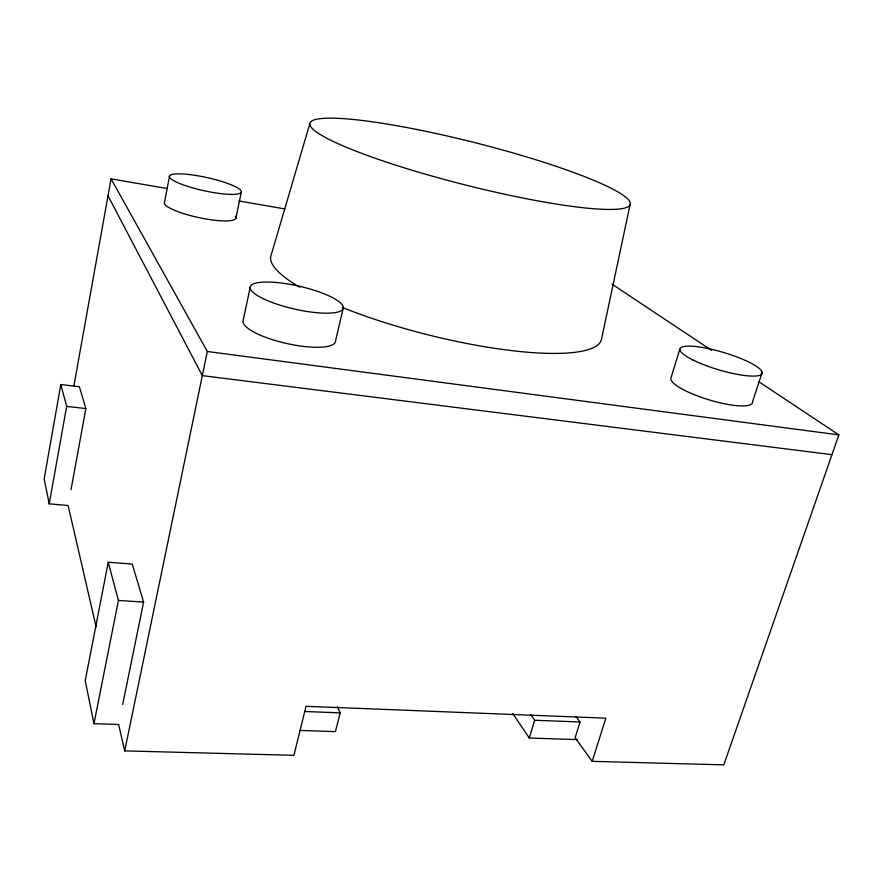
<?xml version="1.0" encoding="UTF-8"?>
<svg xmlns="http://www.w3.org/2000/svg" width="883" height="883" viewBox="0 0 883 883"><rect width="100%" height="100%" fill="white"/><g stroke="black" fill="none" stroke-linecap="round" stroke-linejoin="round"><path stroke-width="1.32" d="M71.037 489.635L85.872 408.564L79.36 386.732L60.817 384.524L44.15 478.884L49.227 503.84L68.134 505.506L96.137 626.974M49.227 503.84L66.655 406.39L60.817 384.524M73.907 385.761L111.059 178.841L166.744 188.487M169.569 175.838L164.514 202.218A36.611 7.34 12.2 0 0 201.898 218.233A36.611 7.34 12.2 0 0 235.22 216.147M122.682 704.557L143.598 602.074L132.262 564.049L108.234 562.261L85.221 680.672L93.973 723.674L118.609 724.479L124.702 750.892L293.929 755.318L306.026 706.312L605.881 718.177L592.173 761.345L723.806 764.866L838.85 434.889L758.663 381.611M93.973 723.674L118.421 600.44L108.234 562.261M124.702 750.892L207.317 351.478L111.059 178.841M235.893 218.222L241.302 192.097A36.81 6.733 12.4 0 0 189.072 174.525A36.81 6.733 12.4 0 0 185.739 185.739A36.81 6.733 12.4 0 0 241.302 192.097M630.087 204.69A165.22 21.689 14.2 0 1 382.913 160.916A165.22 21.689 14.2 0 1 397.118 125.772A165.22 21.689 14.2 0 1 630.087 204.69L601.301 340.087A170.518 37.958 14.2 0 1 507.968 350.165A170.518 37.958 14.2 0 1 342.284 307.427M250.264 287.063L243.079 320.772A47.373 12.66 12.7 0 0 288.299 343.862A47.373 12.66 12.7 0 0 335.606 340.683L343.388 307.394M337.284 706.764L340.209 712.857L335.419 731.632L299.911 730.462M309.79 123.797L270.673 256.699A170.518 37.958 14.2 0 0 299.712 287.174M577.272 739.601L529.281 738.022L534.623 720.263L530.716 714.612M679.822 349.238L670.804 378.487A42.616 9.79 16.9 0 0 711.853 400.672A42.616 9.79 16.9 0 0 752.537 401.787L762.139 372.471M576.014 716.566L580.043 721.996L575.131 737.769L592.173 761.345M304.591 711.499L340.209 712.857M534.623 720.263L580.043 721.996M118.421 600.44L143.598 602.074M66.655 406.39L85.872 408.564M831.952 454.668L202.317 375.617L108.013 195.816M207.317 351.478L838.85 434.889M238.741 200.949L284.922 208.951M612.051 284.183L711.709 350.408M512.769 713.497L529.281 738.022M264.337 299.227A47.715 11.667 12.9 0 0 341.975 310.187A47.715 11.667 12.9 0 0 284.083 283.388A47.715 11.667 12.9 0 0 264.337 299.227M692.967 360.01A42.892 9.007 16.6 0 0 761.135 374.635A42.892 9.007 16.6 0 0 708.883 348.697A42.892 9.007 16.6 0 0 692.967 360.01"/></g></svg>
